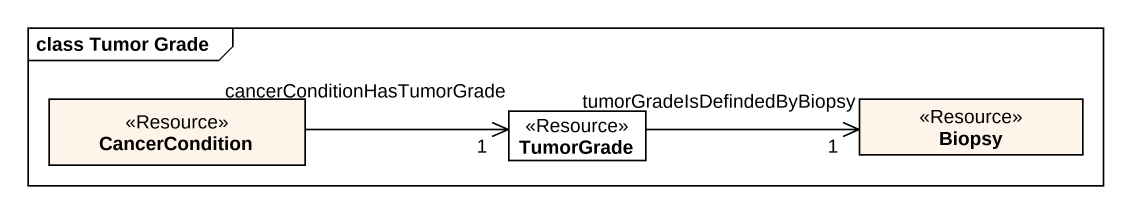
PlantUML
@startuml
mainframe class Tumor Grade
hide circle
hide empty members
class CancerCondition <<Resource>> #FFF4EA
class TumorGrade <<Resource>>
class Biopsy <<Resource>> #FFF4EA
CancerCondition -right-> "cancerConditionHasTumorGrade\n1" TumorGrade
TumorGrade -right-> "tumorGradeIsDefindedByBiopsy\n1" Biopsy
@enduml
